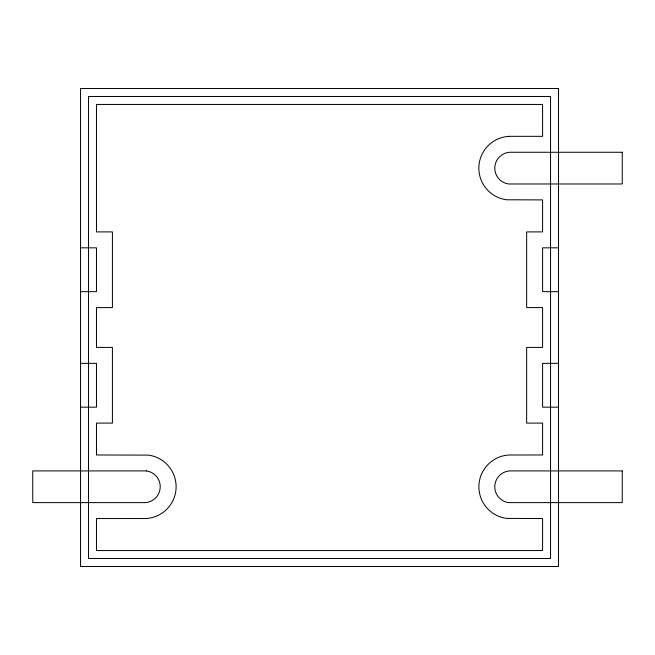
<?xml version="1.0" encoding="UTF-8"?>
<svg xmlns="http://www.w3.org/2000/svg" width="655" height="655" viewBox="0 0 655 655"><rect width="100%" height="100%" fill="white"/><g stroke="black" fill="none" stroke-linecap="round" stroke-linejoin="round"><path stroke-width="0.98" d="M80.549 247.836L96.481 247.836L96.481 291.655L80.549 291.655M558.518 247.836L542.586 247.836L542.586 291.655L558.518 291.655M80.549 363.345L96.481 363.345L96.481 407.164L80.549 407.164M558.518 363.345L542.586 363.345L542.586 407.164L558.518 407.164M509.434 136.33L509.009 136.355A31.866 31.866 0 0 0 506.593 199.775L542.586 199.906L542.586 231.903L526.653 231.903L526.653 307.588L542.586 307.588L542.586 347.412L526.653 347.412L526.653 423.097L542.586 423.097L542.586 454.979L509.009 455.004A31.866 31.866 0 0 0 506.593 518.416L542.586 518.555L542.586 550.552L96.481 550.552L96.481 518.555L145.991 518.531A31.866 31.866 0 0 0 148.407 455.119L96.481 454.979L96.481 423.097L112.414 423.097L112.414 347.412L96.481 347.412L96.481 307.588L112.414 307.588L112.414 231.903L96.481 231.903L96.481 104.448L542.586 104.448L542.586 136.33L509.434 136.33M558.518 88.515L80.549 88.515L80.549 566.485L558.518 566.485L558.518 88.515M550.552 96.481L88.515 96.481L88.515 558.518L550.552 558.518L550.552 96.481M622.25 152.263L509.868 152.263A15.933 15.933 0 0 0 508.657 183.973L622.25 183.973L622.25 152.263M146.343 470.912L32.75 470.912L32.75 502.622L145.132 502.622A15.933 15.933 0 0 0 146.343 470.912M622.25 470.912L509.868 470.912A15.933 15.933 0 0 0 508.657 502.622L622.25 502.622L622.25 470.912"/></g></svg>
